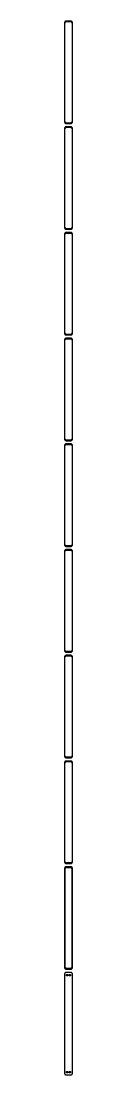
# Model space of a CAD drawing. Header units: metres. Extents: x -11 to 11, y 2798 to 5728.
import ezdxf

# ---------------------------------------------------------------- set-up
doc = ezdxf.new("R2010")
doc.units = ezdxf.units.M

msp = doc.modelspace()

# ---------------------------------------------------------------- linework, layer by layer
for p, q in [((-11.2106, 5724.13), (-11.25, 5723.5)), ((-11.25, 5723.5), (-11.25, 5448.5)), ((-11.0929, 5724.74), (-11.2106, 5724.13)), ((-10.8989, 5725.34), (-11.0929, 5724.74)), ((-10.6315, 5725.91), (-10.8989, 5725.34)), ((-10.2951, 5726.44), (-10.6315, 5725.91)), ((-9.89484, 5726.92), (-10.2951, 5726.44)), ((-9.43712, 5727.35), (-9.89484, 5726.92)), ((-9.75, 5723), (-9.71844, 5723.5)), ((-9.75, 5449), (-9.75, 5723)), ((-9.71844, 5723.5), (-9.62433, 5723.99)), ((-9.62433, 5723.99), (-9.4691, 5724.47)), ((-9.4691, 5724.47), (-9.25522, 5724.93)), ((-8.92912, 5727.72), (-9.43712, 5727.35)), ((-9.25522, 5724.93), (-8.98605, 5725.35)), ((-8.98605, 5725.35), (-8.66586, 5725.74)), ((-8.37889, 5728.02), (-8.92912, 5727.72)), ((-8.66586, 5725.74), (-8.29968, 5726.08)), ((-7.79507, 5728.26), (-8.37889, 5728.02)), ((-8.29968, 5726.08), (-7.8933, 5726.38)), ((-7.8933, 5726.38), (-7.45311, 5726.62)), ((-7.1869, 5728.41), (-7.79507, 5728.26)), ((-7.45311, 5726.62), (-6.98605, 5726.8)), ((-6.56395, 5728.49), (-7.1869, 5728.41)), ((-6.98605, 5726.8), (-6.49951, 5726.93)), ((6.56395, 5728.49), (-6.56395, 5728.49)), ((-6.49951, 5726.93), (-6.00116, 5726.99)), ((-6.00116, 5726.99), (6.00116, 5726.99)), ((6.00116, 5726.99), (6.49951, 5726.93)), ((6.49951, 5726.93), (6.98605, 5726.8)), ((7.1869, 5728.41), (6.56395, 5728.49)), ((6.98605, 5726.8), (7.45311, 5726.62)), ((7.79507, 5728.26), (7.1869, 5728.41)), ((7.45311, 5726.62), (7.8933, 5726.38)), ((8.37889, 5728.02), (7.79507, 5728.26)), ((7.8933, 5726.38), (8.29968, 5726.08)), ((8.29968, 5726.08), (8.66586, 5725.74)), ((8.92912, 5727.72), (8.37889, 5728.02)), ((8.66586, 5725.74), (8.98605, 5725.35)), ((9.43712, 5727.35), (8.92912, 5727.72)), ((8.98605, 5725.35), (9.25522, 5724.93)), ((9.25522, 5724.93), (9.4691, 5724.47)), ((9.89484, 5726.92), (9.43712, 5727.35)), ((9.4691, 5724.47), (9.62433, 5723.99)), ((9.62433, 5723.99), (9.71844, 5723.5)), ((9.71844, 5723.5), (9.75, 5723)), ((9.75, 5723), (9.75, 5449)), ((10.2951, 5726.44), (9.89484, 5726.92)), ((10.6315, 5725.91), (10.2951, 5726.44)), ((10.8989, 5725.34), (10.6315, 5725.91)), ((11.0929, 5724.74), (10.8989, 5725.34)), ((11.2106, 5724.13), (11.0929, 5724.74)), ((11.25, 5723.5), (11.2106, 5724.13)), ((11.25, 5448.5), (11.25, 5723.5)), ((-11.25, 5448.5), (-11.2106, 5447.87)), ((-11.2106, 5430.13), (-11.25, 5429.5)), ((-11.25, 5429.5), (-11.25, 5154.5)), ((-11.2106, 5447.87), (-11.0929, 5447.26)), ((-11.0929, 5430.74), (-11.2106, 5430.13)), ((-11.0929, 5447.26), (-10.8989, 5446.66)), ((-10.8989, 5431.34), (-11.0929, 5430.74)), ((-10.8989, 5446.66), (-10.6315, 5446.09)), ((-10.6315, 5431.91), (-10.8989, 5431.34)), ((-10.6315, 5446.09), (-10.2951, 5445.56)), ((-10.2951, 5432.44), (-10.6315, 5431.91)), ((-10.2951, 5445.56), (-9.89484, 5445.08)), ((-9.89484, 5432.92), (-10.2951, 5432.44)), ((-9.89484, 5445.08), (-9.43712, 5444.65)), ((-9.43712, 5433.35), (-9.89484, 5432.92)), ((-9.71844, 5448.5), (-9.75, 5449)), ((-9.75, 5429), (-9.71844, 5429.5)), ((-9.75, 5155), (-9.75, 5429)), ((-9.62433, 5448.01), (-9.71844, 5448.5)), ((-9.71844, 5429.5), (-9.62433, 5429.99)), ((-9.4691, 5447.53), (-9.62433, 5448.01)), ((-9.62433, 5429.99), (-9.4691, 5430.47)), ((-9.25522, 5447.07), (-9.4691, 5447.53)), ((-9.4691, 5430.47), (-9.25522, 5430.93)), ((-9.43712, 5444.65), (-8.92912, 5444.28)), ((-8.92912, 5433.72), (-9.43712, 5433.35)), ((-8.98605, 5446.65), (-9.25522, 5447.07)), ((-9.25522, 5430.93), (-8.98605, 5431.35)), ((-8.66586, 5446.26), (-8.98605, 5446.65)), ((-8.98605, 5431.35), (-8.66586, 5431.74)), ((-8.92912, 5444.28), (-8.37889, 5443.98)), ((-8.37889, 5434.02), (-8.92912, 5433.72)), ((-8.29968, 5445.92), (-8.66586, 5446.26)), ((-8.66586, 5431.74), (-8.29968, 5432.08)), ((-8.37889, 5443.98), (-7.79507, 5443.74)), ((-7.79507, 5434.26), (-8.37889, 5434.02)), ((-7.8933, 5445.62), (-8.29968, 5445.92)), ((-8.29968, 5432.08), (-7.8933, 5432.38)), ((-7.45311, 5445.38), (-7.8933, 5445.62)), ((-7.8933, 5432.38), (-7.45311, 5432.62)), ((-7.79507, 5443.74), (-7.1869, 5443.59)), ((-7.1869, 5434.41), (-7.79507, 5434.26)), ((-6.98605, 5445.2), (-7.45311, 5445.38)), ((-7.45311, 5432.62), (-6.98605, 5432.8)), ((-7.1869, 5443.59), (-6.56395, 5443.51)), ((-6.56395, 5434.49), (-7.1869, 5434.41)), ((-6.49951, 5445.07), (-6.98605, 5445.2)), ((-6.98605, 5432.8), (-6.49951, 5432.93)), ((-6.56395, 5443.51), (6.56395, 5443.51)), ((6.56395, 5434.49), (-6.56395, 5434.49)), ((-6.00116, 5445.01), (-6.49951, 5445.07)), ((-6.49951, 5432.93), (-6.00116, 5432.99)), ((6.00116, 5445.01), (-6.00116, 5445.01)), ((-6.00116, 5432.99), (6.00116, 5432.99)), ((6.49951, 5445.07), (6.00116, 5445.01)), ((6.00116, 5432.99), (6.49951, 5432.93)), ((6.98605, 5445.2), (6.49951, 5445.07)), ((6.49951, 5432.93), (6.98605, 5432.8)), ((6.56395, 5443.51), (7.1869, 5443.59)), ((7.1869, 5434.41), (6.56395, 5434.49)), ((7.45311, 5445.38), (6.98605, 5445.2)), ((6.98605, 5432.8), (7.45311, 5432.62)), ((7.1869, 5443.59), (7.79507, 5443.74)), ((7.79507, 5434.26), (7.1869, 5434.41)), ((7.8933, 5445.62), (7.45311, 5445.38)), ((7.45311, 5432.62), (7.8933, 5432.38)), ((7.79507, 5443.74), (8.37889, 5443.98)), ((8.37889, 5434.02), (7.79507, 5434.26)), ((8.29968, 5445.92), (7.8933, 5445.62)), ((7.8933, 5432.38), (8.29968, 5432.08)), ((8.66586, 5446.26), (8.29968, 5445.92)), ((8.29968, 5432.08), (8.66586, 5431.74)), ((8.37889, 5443.98), (8.92912, 5444.28)), ((8.92912, 5433.72), (8.37889, 5434.02)), ((8.98605, 5446.65), (8.66586, 5446.26)), ((8.66586, 5431.74), (8.98605, 5431.35)), ((8.92912, 5444.28), (9.43712, 5444.65)), ((9.43712, 5433.35), (8.92912, 5433.72)), ((9.25522, 5447.07), (8.98605, 5446.65)), ((8.98605, 5431.35), (9.25522, 5430.93)), ((9.4691, 5447.53), (9.25522, 5447.07)), ((9.25522, 5430.93), (9.4691, 5430.47)), ((9.43712, 5444.65), (9.89484, 5445.08)), ((9.89484, 5432.92), (9.43712, 5433.35)), ((9.62433, 5448.01), (9.4691, 5447.53)), ((9.4691, 5430.47), (9.62433, 5429.99)), ((9.71844, 5448.5), (9.62433, 5448.01)), ((9.62433, 5429.99), (9.71844, 5429.5)), ((9.75, 5449), (9.71844, 5448.5)), ((9.71844, 5429.5), (9.75, 5429)), ((9.75, 5429), (9.75, 5155)), ((9.89484, 5445.08), (10.2951, 5445.56)), ((10.2951, 5432.44), (9.89484, 5432.92)), ((10.2951, 5445.56), (10.6315, 5446.09)), ((10.6315, 5431.91), (10.2951, 5432.44)), ((10.6315, 5446.09), (10.8989, 5446.66)), ((10.8989, 5431.34), (10.6315, 5431.91)), ((10.8989, 5446.66), (11.0929, 5447.26)), ((11.0929, 5430.74), (10.8989, 5431.34)), ((11.0929, 5447.26), (11.2106, 5447.87)), ((11.2106, 5430.13), (11.0929, 5430.74)), ((11.2106, 5447.87), (11.25, 5448.5)), ((11.25, 5429.5), (11.2106, 5430.13)), ((11.25, 5154.5), (11.25, 5429.5)), ((-11.25, 5154.5), (-11.2106, 5153.87)), ((-11.2106, 5136.13), (-11.25, 5135.5)), ((-11.25, 5135.5), (-11.25, 4860.5)), ((-11.2106, 5153.87), (-11.0929, 5153.26)), ((-11.0929, 5136.74), (-11.2106, 5136.13)), ((-11.0929, 5153.26), (-10.8989, 5152.66)), ((-10.8989, 5137.34), (-11.0929, 5136.74)), ((-10.8989, 5152.66), (-10.6315, 5152.09)), ((-10.6315, 5137.91), (-10.8989, 5137.34)), ((-10.6315, 5152.09), (-10.2951, 5151.56)), ((-10.2951, 5138.44), (-10.6315, 5137.91)), ((-10.2951, 5151.56), (-9.89484, 5151.08)), ((-9.89484, 5138.92), (-10.2951, 5138.44)), ((-9.89484, 5151.08), (-9.43712, 5150.65)), ((-9.43712, 5139.35), (-9.89484, 5138.92)), ((-9.71844, 5154.5), (-9.75, 5155)), ((-9.75, 5135), (-9.71844, 5135.5)), ((-9.75, 4861), (-9.75, 5135)), ((-9.62433, 5154.01), (-9.71844, 5154.5)), ((-9.71844, 5135.5), (-9.62433, 5135.99)), ((-9.4691, 5153.53), (-9.62433, 5154.01)), ((-9.62433, 5135.99), (-9.4691, 5136.47)), ((-9.25522, 5153.07), (-9.4691, 5153.53)), ((-9.4691, 5136.47), (-9.25522, 5136.93)), ((-9.43712, 5150.65), (-8.92912, 5150.28)), ((-8.92912, 5139.72), (-9.43712, 5139.35)), ((-8.98605, 5152.65), (-9.25522, 5153.07)), ((-9.25522, 5136.93), (-8.98605, 5137.35)), ((-8.66586, 5152.26), (-8.98605, 5152.65)), ((-8.98605, 5137.35), (-8.66586, 5137.74)), ((-8.92912, 5150.28), (-8.37889, 5149.98)), ((-8.37889, 5140.02), (-8.92912, 5139.72)), ((-8.29968, 5151.92), (-8.66586, 5152.26)), ((-8.66586, 5137.74), (-8.29968, 5138.08)), ((-8.37889, 5149.98), (-7.79507, 5149.74)), ((-7.79507, 5140.26), (-8.37889, 5140.02)), ((-7.8933, 5151.62), (-8.29968, 5151.92)), ((-8.29968, 5138.08), (-7.8933, 5138.38)), ((-7.45311, 5151.38), (-7.8933, 5151.62)), ((-7.8933, 5138.38), (-7.45311, 5138.62)), ((-7.79507, 5149.74), (-7.1869, 5149.59)), ((-7.1869, 5140.41), (-7.79507, 5140.26)), ((-6.98605, 5151.2), (-7.45311, 5151.38)), ((-7.45311, 5138.62), (-6.98605, 5138.8)), ((-7.1869, 5149.59), (-6.56395, 5149.51)), ((-6.56395, 5140.49), (-7.1869, 5140.41)), ((-6.49951, 5151.07), (-6.98605, 5151.2)), ((-6.98605, 5138.8), (-6.49951, 5138.93)), ((-6.56395, 5149.51), (6.56395, 5149.51)), ((6.56395, 5140.49), (-6.56395, 5140.49)), ((-6.00116, 5151.01), (-6.49951, 5151.07)), ((-6.49951, 5138.93), (-6.00116, 5138.99)), ((6.00116, 5151.01), (-6.00116, 5151.01)), ((-6.00116, 5138.99), (6.00116, 5138.99)), ((6.49951, 5151.07), (6.00116, 5151.01)), ((6.00116, 5138.99), (6.49951, 5138.93)), ((6.98605, 5151.2), (6.49951, 5151.07)), ((6.49951, 5138.93), (6.98605, 5138.8)), ((6.56395, 5149.51), (7.1869, 5149.59)), ((7.1869, 5140.41), (6.56395, 5140.49)), ((7.45311, 5151.38), (6.98605, 5151.2)), ((6.98605, 5138.8), (7.45311, 5138.62)), ((7.1869, 5149.59), (7.79507, 5149.74)), ((7.79507, 5140.26), (7.1869, 5140.41)), ((7.8933, 5151.62), (7.45311, 5151.38)), ((7.45311, 5138.62), (7.8933, 5138.38)), ((7.79507, 5149.74), (8.37889, 5149.98)), ((8.37889, 5140.02), (7.79507, 5140.26)), ((8.29968, 5151.92), (7.8933, 5151.62)), ((7.8933, 5138.38), (8.29968, 5138.08)), ((8.66586, 5152.26), (8.29968, 5151.92)), ((8.29968, 5138.08), (8.66586, 5137.74)), ((8.37889, 5149.98), (8.92912, 5150.28)), ((8.92912, 5139.72), (8.37889, 5140.02)), ((8.98605, 5152.65), (8.66586, 5152.26)), ((8.66586, 5137.74), (8.98605, 5137.35)), ((8.92912, 5150.28), (9.43712, 5150.65)), ((9.43712, 5139.35), (8.92912, 5139.72)), ((9.25522, 5153.07), (8.98605, 5152.65)), ((8.98605, 5137.35), (9.25522, 5136.93)), ((9.4691, 5153.53), (9.25522, 5153.07)), ((9.25522, 5136.93), (9.4691, 5136.47)), ((9.43712, 5150.65), (9.89484, 5151.08)), ((9.89484, 5138.92), (9.43712, 5139.35)), ((9.62433, 5154.01), (9.4691, 5153.53)), ((9.4691, 5136.47), (9.62433, 5135.99)), ((9.71844, 5154.5), (9.62433, 5154.01)), ((9.62433, 5135.99), (9.71844, 5135.5)), ((9.75, 5155), (9.71844, 5154.5)), ((9.71844, 5135.5), (9.75, 5135)), ((9.75, 5135), (9.75, 4861)), ((9.89484, 5151.08), (10.2951, 5151.56)), ((10.2951, 5138.44), (9.89484, 5138.92)), ((10.2951, 5151.56), (10.6315, 5152.09)), ((10.6315, 5137.91), (10.2951, 5138.44)), ((10.6315, 5152.09), (10.8989, 5152.66)), ((10.8989, 5137.34), (10.6315, 5137.91)), ((10.8989, 5152.66), (11.0929, 5153.26)), ((11.0929, 5136.74), (10.8989, 5137.34)), ((11.0929, 5153.26), (11.2106, 5153.87)), ((11.2106, 5136.13), (11.0929, 5136.74)), ((11.2106, 5153.87), (11.25, 5154.5)), ((11.25, 5135.5), (11.2106, 5136.13)), ((11.25, 4860.5), (11.25, 5135.5)), ((-11.25, 4860.5), (-11.2106, 4859.87)), ((-11.2106, 4842.13), (-11.25, 4841.5)), ((-11.25, 4841.5), (-11.25, 4566.5)), ((-11.2106, 4859.87), (-11.0929, 4859.26)), ((-11.0929, 4842.74), (-11.2106, 4842.13)), ((-11.0929, 4859.26), (-10.8989, 4858.66)), ((-10.8989, 4843.34), (-11.0929, 4842.74)), ((-10.8989, 4858.66), (-10.6315, 4858.09)), ((-10.6315, 4843.91), (-10.8989, 4843.34)), ((-10.6315, 4858.09), (-10.2951, 4857.56)), ((-10.2951, 4844.44), (-10.6315, 4843.91)), ((-10.2951, 4857.56), (-9.89484, 4857.08)), ((-9.89484, 4844.92), (-10.2951, 4844.44)), ((-9.89484, 4857.08), (-9.43712, 4856.65)), ((-9.43712, 4845.35), (-9.89484, 4844.92)), ((-9.71844, 4860.5), (-9.75, 4861)), ((-9.75, 4841), (-9.71844, 4841.5)), ((-9.75, 4567), (-9.75, 4841)), ((-9.62433, 4860.01), (-9.71844, 4860.5)), ((-9.71844, 4841.5), (-9.62433, 4841.99)), ((-9.4691, 4859.53), (-9.62433, 4860.01)), ((-9.62433, 4841.99), (-9.4691, 4842.47)), ((-9.25522, 4859.07), (-9.4691, 4859.53)), ((-9.4691, 4842.47), (-9.25522, 4842.93)), ((-9.43712, 4856.65), (-8.92912, 4856.28)), ((-8.92912, 4845.72), (-9.43712, 4845.35)), ((-8.98605, 4858.65), (-9.25522, 4859.07)), ((-9.25522, 4842.93), (-8.98605, 4843.35)), ((-8.66586, 4858.26), (-8.98605, 4858.65)), ((-8.98605, 4843.35), (-8.66586, 4843.74)), ((-8.92912, 4856.28), (-8.37889, 4855.98)), ((-8.37889, 4846.02), (-8.92912, 4845.72)), ((-8.29968, 4857.92), (-8.66586, 4858.26)), ((-8.66586, 4843.74), (-8.29968, 4844.08)), ((-8.37889, 4855.98), (-7.79507, 4855.74)), ((-7.79507, 4846.26), (-8.37889, 4846.02)), ((-7.8933, 4857.62), (-8.29968, 4857.92)), ((-8.29968, 4844.08), (-7.8933, 4844.38)), ((-7.45311, 4857.38), (-7.8933, 4857.62)), ((-7.8933, 4844.38), (-7.45311, 4844.62)), ((-7.79507, 4855.74), (-7.1869, 4855.59)), ((-7.1869, 4846.41), (-7.79507, 4846.26)), ((-6.98605, 4857.2), (-7.45311, 4857.38)), ((-7.45311, 4844.62), (-6.98605, 4844.8)), ((-7.1869, 4855.59), (-6.56395, 4855.51)), ((-6.56395, 4846.49), (-7.1869, 4846.41)), ((-6.49951, 4857.07), (-6.98605, 4857.2)), ((-6.98605, 4844.8), (-6.49951, 4844.93)), ((-6.56395, 4855.51), (6.56395, 4855.51)), ((6.56395, 4846.49), (-6.56395, 4846.49)), ((-6.00116, 4857.01), (-6.49951, 4857.07)), ((-6.49951, 4844.93), (-6.00116, 4844.99)), ((6.00116, 4857.01), (-6.00116, 4857.01)), ((-6.00116, 4844.99), (6.00116, 4844.99)), ((6.49951, 4857.07), (6.00116, 4857.01)), ((6.00116, 4844.99), (6.49951, 4844.93)), ((6.98605, 4857.2), (6.49951, 4857.07)), ((6.49951, 4844.93), (6.98605, 4844.8)), ((6.56395, 4855.51), (7.1869, 4855.59)), ((7.1869, 4846.41), (6.56395, 4846.49)), ((7.45311, 4857.38), (6.98605, 4857.2)), ((6.98605, 4844.8), (7.45311, 4844.62)), ((7.1869, 4855.59), (7.79507, 4855.74)), ((7.79507, 4846.26), (7.1869, 4846.41)), ((7.8933, 4857.62), (7.45311, 4857.38)), ((7.45311, 4844.62), (7.8933, 4844.38)), ((7.79507, 4855.74), (8.37889, 4855.98)), ((8.37889, 4846.02), (7.79507, 4846.26)), ((8.29968, 4857.92), (7.8933, 4857.62)), ((7.8933, 4844.38), (8.29968, 4844.08)), ((8.66586, 4858.26), (8.29968, 4857.92)), ((8.29968, 4844.08), (8.66586, 4843.74)), ((8.37889, 4855.98), (8.92912, 4856.28)), ((8.92912, 4845.72), (8.37889, 4846.02)), ((8.98605, 4858.65), (8.66586, 4858.26)), ((8.66586, 4843.74), (8.98605, 4843.35)), ((8.92912, 4856.28), (9.43712, 4856.65)), ((9.43712, 4845.35), (8.92912, 4845.72)), ((9.25522, 4859.07), (8.98605, 4858.65)), ((8.98605, 4843.35), (9.25522, 4842.93)), ((9.4691, 4859.53), (9.25522, 4859.07)), ((9.25522, 4842.93), (9.4691, 4842.47)), ((9.43712, 4856.65), (9.89484, 4857.08)), ((9.89484, 4844.92), (9.43712, 4845.35)), ((9.62433, 4860.01), (9.4691, 4859.53)), ((9.4691, 4842.47), (9.62433, 4841.99)), ((9.71844, 4860.5), (9.62433, 4860.01)), ((9.62433, 4841.99), (9.71844, 4841.5)), ((9.75, 4861), (9.71844, 4860.5)), ((9.71844, 4841.5), (9.75, 4841)), ((9.75, 4841), (9.75, 4567)), ((9.89484, 4857.08), (10.2951, 4857.56)), ((10.2951, 4844.44), (9.89484, 4844.92)), ((10.2951, 4857.56), (10.6315, 4858.09)), ((10.6315, 4843.91), (10.2951, 4844.44)), ((10.6315, 4858.09), (10.8989, 4858.66)), ((10.8989, 4843.34), (10.6315, 4843.91)), ((10.8989, 4858.66), (11.0929, 4859.26)), ((11.0929, 4842.74), (10.8989, 4843.34)), ((11.0929, 4859.26), (11.2106, 4859.87)), ((11.2106, 4842.13), (11.0929, 4842.74)), ((11.2106, 4859.87), (11.25, 4860.5)), ((11.25, 4841.5), (11.2106, 4842.13)), ((11.25, 4566.5), (11.25, 4841.5)), ((-11.25, 4566.5), (-11.2106, 4565.87)), ((-11.2106, 4548.13), (-11.25, 4547.5)), ((-11.25, 4547.5), (-11.25, 4272.5)), ((-11.2106, 4565.87), (-11.0929, 4565.26)), ((-11.0929, 4548.74), (-11.2106, 4548.13)), ((-11.0929, 4565.26), (-10.8989, 4564.66)), ((-10.8989, 4549.34), (-11.0929, 4548.74)), ((-10.8989, 4564.66), (-10.6315, 4564.09)), ((-10.6315, 4549.91), (-10.8989, 4549.34)), ((-10.6315, 4564.09), (-10.2951, 4563.56)), ((-10.2951, 4550.44), (-10.6315, 4549.91)), ((-10.2951, 4563.56), (-9.89484, 4563.08)), ((-9.89484, 4550.92), (-10.2951, 4550.44)), ((-9.89484, 4563.08), (-9.43712, 4562.65)), ((-9.43712, 4551.35), (-9.89484, 4550.92)), ((-9.71844, 4566.5), (-9.75, 4567)), ((-9.75, 4547), (-9.71844, 4547.5)), ((-9.75, 4273), (-9.75, 4547)), ((-9.62433, 4566.01), (-9.71844, 4566.5)), ((-9.71844, 4547.5), (-9.62433, 4547.99)), ((-9.4691, 4565.53), (-9.62433, 4566.01)), ((-9.62433, 4547.99), (-9.4691, 4548.47)), ((-9.25522, 4565.07), (-9.4691, 4565.53)), ((-9.4691, 4548.47), (-9.25522, 4548.93)), ((-9.43712, 4562.65), (-8.92912, 4562.28)), ((-8.92912, 4551.72), (-9.43712, 4551.35)), ((-8.98605, 4564.65), (-9.25522, 4565.07)), ((-9.25522, 4548.93), (-8.98605, 4549.35)), ((-8.66586, 4564.26), (-8.98605, 4564.65)), ((-8.98605, 4549.35), (-8.66586, 4549.74)), ((-8.92912, 4562.28), (-8.37889, 4561.98)), ((-8.37889, 4552.02), (-8.92912, 4551.72)), ((-8.29968, 4563.92), (-8.66586, 4564.26)), ((-8.66586, 4549.74), (-8.29968, 4550.08)), ((-8.37889, 4561.98), (-7.79507, 4561.74)), ((-7.79507, 4552.26), (-8.37889, 4552.02)), ((-7.8933, 4563.62), (-8.29968, 4563.92)), ((-8.29968, 4550.08), (-7.8933, 4550.38)), ((-7.45311, 4563.38), (-7.8933, 4563.62)), ((-7.8933, 4550.38), (-7.45311, 4550.62)), ((-7.79507, 4561.74), (-7.1869, 4561.59)), ((-7.1869, 4552.41), (-7.79507, 4552.26)), ((-6.98605, 4563.2), (-7.45311, 4563.38)), ((-7.45311, 4550.62), (-6.98605, 4550.8)), ((-7.1869, 4561.59), (-6.56395, 4561.51)), ((-6.56395, 4552.49), (-7.1869, 4552.41)), ((-6.49951, 4563.07), (-6.98605, 4563.2)), ((-6.98605, 4550.8), (-6.49951, 4550.93)), ((-6.56395, 4561.51), (6.56395, 4561.51)), ((6.56395, 4552.49), (-6.56395, 4552.49)), ((-6.00116, 4563.01), (-6.49951, 4563.07)), ((-6.49951, 4550.93), (-6.00116, 4550.99)), ((6.00116, 4563.01), (-6.00116, 4563.01)), ((-6.00116, 4550.99), (6.00116, 4550.99)), ((6.49951, 4563.07), (6.00116, 4563.01)), ((6.00116, 4550.99), (6.49951, 4550.93)), ((6.98605, 4563.2), (6.49951, 4563.07)), ((6.49951, 4550.93), (6.98605, 4550.8)), ((6.56395, 4561.51), (7.1869, 4561.59)), ((7.1869, 4552.41), (6.56395, 4552.49)), ((7.45311, 4563.38), (6.98605, 4563.2)), ((6.98605, 4550.8), (7.45311, 4550.62)), ((7.1869, 4561.59), (7.79507, 4561.74)), ((7.79507, 4552.26), (7.1869, 4552.41)), ((7.8933, 4563.62), (7.45311, 4563.38)), ((7.45311, 4550.62), (7.8933, 4550.38)), ((7.79507, 4561.74), (8.37889, 4561.98)), ((8.37889, 4552.02), (7.79507, 4552.26)), ((8.29968, 4563.92), (7.8933, 4563.62)), ((7.8933, 4550.38), (8.29968, 4550.08)), ((8.66586, 4564.26), (8.29968, 4563.92)), ((8.29968, 4550.08), (8.66586, 4549.74)), ((8.37889, 4561.98), (8.92912, 4562.28)), ((8.92912, 4551.72), (8.37889, 4552.02)), ((8.98605, 4564.65), (8.66586, 4564.26)), ((8.66586, 4549.74), (8.98605, 4549.35)), ((8.92912, 4562.28), (9.43712, 4562.65)), ((9.43712, 4551.35), (8.92912, 4551.72)), ((9.25522, 4565.07), (8.98605, 4564.65)), ((8.98605, 4549.35), (9.25522, 4548.93)), ((9.4691, 4565.53), (9.25522, 4565.07)), ((9.25522, 4548.93), (9.4691, 4548.47)), ((9.43712, 4562.65), (9.89484, 4563.08)), ((9.89484, 4550.92), (9.43712, 4551.35)), ((9.62433, 4566.01), (9.4691, 4565.53)), ((9.4691, 4548.47), (9.62433, 4547.99)), ((9.71844, 4566.5), (9.62433, 4566.01)), ((9.62433, 4547.99), (9.71844, 4547.5)), ((9.75, 4567), (9.71844, 4566.5)), ((9.71844, 4547.5), (9.75, 4547)), ((9.75, 4547), (9.75, 4273)), ((9.89484, 4563.08), (10.2951, 4563.56)), ((10.2951, 4550.44), (9.89484, 4550.92)), ((10.2951, 4563.56), (10.6315, 4564.09)), ((10.6315, 4549.91), (10.2951, 4550.44)), ((10.6315, 4564.09), (10.8989, 4564.66)), ((10.8989, 4549.34), (10.6315, 4549.91)), ((10.8989, 4564.66), (11.0929, 4565.26)), ((11.0929, 4548.74), (10.8989, 4549.34)), ((11.0929, 4565.26), (11.2106, 4565.87)), ((11.2106, 4548.13), (11.0929, 4548.74)), ((11.2106, 4565.87), (11.25, 4566.5)), ((11.25, 4547.5), (11.2106, 4548.13)), ((11.25, 4272.5), (11.25, 4547.5)), ((-11.25, 4272.5), (-11.2106, 4271.87)), ((-11.2106, 4254.13), (-11.25, 4253.5)), ((-11.25, 4253.5), (-11.25, 3978.5)), ((-11.2106, 4271.87), (-11.0929, 4271.26)), ((-11.0929, 4254.74), (-11.2106, 4254.13)), ((-11.0929, 4271.26), (-10.8989, 4270.66)), ((-10.8989, 4255.34), (-11.0929, 4254.74)), ((-10.8989, 4270.66), (-10.6315, 4270.09)), ((-10.6315, 4255.91), (-10.8989, 4255.34)), ((-10.6315, 4270.09), (-10.2951, 4269.56)), ((-10.2951, 4256.44), (-10.6315, 4255.91)), ((-10.2951, 4269.56), (-9.89484, 4269.08)), ((-9.89484, 4256.92), (-10.2951, 4256.44)), ((-9.89484, 4269.08), (-9.43712, 4268.65)), ((-9.43712, 4257.35), (-9.89484, 4256.92)), ((-9.71844, 4272.5), (-9.75, 4273)), ((-9.75, 4253), (-9.71844, 4253.5)), ((-9.75, 3979), (-9.75, 4253)), ((-9.62433, 4272.01), (-9.71844, 4272.5)), ((-9.71844, 4253.5), (-9.62433, 4253.99)), ((-9.4691, 4271.53), (-9.62433, 4272.01)), ((-9.62433, 4253.99), (-9.4691, 4254.47)), ((-9.25522, 4271.07), (-9.4691, 4271.53)), ((-9.4691, 4254.47), (-9.25522, 4254.93)), ((-9.43712, 4268.65), (-8.92912, 4268.28)), ((-8.92912, 4257.72), (-9.43712, 4257.35)), ((-8.98605, 4270.65), (-9.25522, 4271.07)), ((-9.25522, 4254.93), (-8.98605, 4255.35)), ((-8.66586, 4270.26), (-8.98605, 4270.65)), ((-8.98605, 4255.35), (-8.66586, 4255.74)), ((-8.92912, 4268.28), (-8.37889, 4267.98)), ((-8.37889, 4258.02), (-8.92912, 4257.72)), ((-8.29968, 4269.92), (-8.66586, 4270.26)), ((-8.66586, 4255.74), (-8.29968, 4256.08)), ((-8.37889, 4267.98), (-7.79507, 4267.74)), ((-7.79507, 4258.26), (-8.37889, 4258.02)), ((-7.8933, 4269.62), (-8.29968, 4269.92)), ((-8.29968, 4256.08), (-7.8933, 4256.38)), ((-7.45311, 4269.38), (-7.8933, 4269.62)), ((-7.8933, 4256.38), (-7.45311, 4256.62)), ((-7.79507, 4267.74), (-7.1869, 4267.59)), ((-7.1869, 4258.41), (-7.79507, 4258.26)), ((-6.98605, 4269.2), (-7.45311, 4269.38)), ((-7.45311, 4256.62), (-6.98605, 4256.8)), ((-7.1869, 4267.59), (-6.56395, 4267.51)), ((-6.56395, 4258.49), (-7.1869, 4258.41)), ((-6.49951, 4269.07), (-6.98605, 4269.2)), ((-6.98605, 4256.8), (-6.49951, 4256.93)), ((-6.56395, 4267.51), (6.56395, 4267.51)), ((6.56395, 4258.49), (-6.56395, 4258.49)), ((-6.00116, 4269.01), (-6.49951, 4269.07)), ((-6.49951, 4256.93), (-6.00116, 4256.99)), ((6.00116, 4269.01), (-6.00116, 4269.01)), ((-6.00116, 4256.99), (6.00116, 4256.99)), ((6.49951, 4269.07), (6.00116, 4269.01)), ((6.00116, 4256.99), (6.49951, 4256.93)), ((6.98605, 4269.2), (6.49951, 4269.07)), ((6.49951, 4256.93), (6.98605, 4256.8)), ((6.56395, 4267.51), (7.1869, 4267.59)), ((7.1869, 4258.41), (6.56395, 4258.49)), ((7.45311, 4269.38), (6.98605, 4269.2)), ((6.98605, 4256.8), (7.45311, 4256.62)), ((7.1869, 4267.59), (7.79507, 4267.74)), ((7.79507, 4258.26), (7.1869, 4258.41)), ((7.8933, 4269.62), (7.45311, 4269.38)), ((7.45311, 4256.62), (7.8933, 4256.38)), ((7.79507, 4267.74), (8.37889, 4267.98)), ((8.37889, 4258.02), (7.79507, 4258.26)), ((8.29968, 4269.92), (7.8933, 4269.62)), ((7.8933, 4256.38), (8.29968, 4256.08)), ((8.66586, 4270.26), (8.29968, 4269.92)), ((8.29968, 4256.08), (8.66586, 4255.74)), ((8.37889, 4267.98), (8.92912, 4268.28)), ((8.92912, 4257.72), (8.37889, 4258.02)), ((8.98605, 4270.65), (8.66586, 4270.26)), ((8.66586, 4255.74), (8.98605, 4255.35)), ((8.92912, 4268.28), (9.43712, 4268.65)), ((9.43712, 4257.35), (8.92912, 4257.72)), ((9.25522, 4271.07), (8.98605, 4270.65)), ((8.98605, 4255.35), (9.25522, 4254.93)), ((9.4691, 4271.53), (9.25522, 4271.07)), ((9.25522, 4254.93), (9.4691, 4254.47)), ((9.43712, 4268.65), (9.89484, 4269.08)), ((9.89484, 4256.92), (9.43712, 4257.35)), ((9.62433, 4272.01), (9.4691, 4271.53)), ((9.4691, 4254.47), (9.62433, 4253.99)), ((9.71844, 4272.5), (9.62433, 4272.01)), ((9.62433, 4253.99), (9.71844, 4253.5)), ((9.75, 4273), (9.71844, 4272.5)), ((9.71844, 4253.5), (9.75, 4253)), ((9.75, 4253), (9.75, 3979)), ((9.89484, 4269.08), (10.2951, 4269.56)), ((10.2951, 4256.44), (9.89484, 4256.92)), ((10.2951, 4269.56), (10.6315, 4270.09)), ((10.6315, 4255.91), (10.2951, 4256.44)), ((10.6315, 4270.09), (10.8989, 4270.66)), ((10.8989, 4255.34), (10.6315, 4255.91)), ((10.8989, 4270.66), (11.0929, 4271.26)), ((11.0929, 4254.74), (10.8989, 4255.34)), ((11.0929, 4271.26), (11.2106, 4271.87)), ((11.2106, 4254.13), (11.0929, 4254.74)), ((11.2106, 4271.87), (11.25, 4272.5)), ((11.25, 4253.5), (11.2106, 4254.13)), ((11.25, 3978.5), (11.25, 4253.5)), ((-11.25, 3978.5), (-11.2106, 3977.87)), ((-11.2106, 3960.13), (-11.25, 3959.5)), ((-11.25, 3959.5), (-11.25, 3684.5)), ((-11.2106, 3977.87), (-11.0929, 3977.26)), ((-11.0929, 3960.74), (-11.2106, 3960.13)), ((-11.0929, 3977.26), (-10.8989, 3976.66)), ((-10.8989, 3961.34), (-11.0929, 3960.74)), ((-10.8989, 3976.66), (-10.6315, 3976.09)), ((-10.6315, 3961.91), (-10.8989, 3961.34)), ((-10.6315, 3976.09), (-10.2951, 3975.56)), ((-10.2951, 3962.44), (-10.6315, 3961.91)), ((-10.2951, 3975.56), (-9.89484, 3975.08)), ((-9.89484, 3962.92), (-10.2951, 3962.44)), ((-9.89484, 3975.08), (-9.43712, 3974.65)), ((-9.43712, 3963.35), (-9.89484, 3962.92)), ((-9.71844, 3978.5), (-9.75, 3979)), ((-9.75, 3959), (-9.71844, 3959.5)), ((-9.75, 3685), (-9.75, 3959)), ((-9.62433, 3978.01), (-9.71844, 3978.5)), ((-9.71844, 3959.5), (-9.62433, 3959.99)), ((-9.4691, 3977.53), (-9.62433, 3978.01)), ((-9.62433, 3959.99), (-9.4691, 3960.47)), ((-9.25522, 3977.07), (-9.4691, 3977.53)), ((-9.4691, 3960.47), (-9.25522, 3960.93)), ((-9.43712, 3974.65), (-8.92912, 3974.28)), ((-8.92912, 3963.72), (-9.43712, 3963.35)), ((-8.98605, 3976.65), (-9.25522, 3977.07)), ((-9.25522, 3960.93), (-8.98605, 3961.35)), ((-8.66586, 3976.26), (-8.98605, 3976.65)), ((-8.98605, 3961.35), (-8.66586, 3961.74)), ((-8.92912, 3974.28), (-8.37889, 3973.98)), ((-8.37889, 3964.02), (-8.92912, 3963.72)), ((-8.29968, 3975.92), (-8.66586, 3976.26)), ((-8.66586, 3961.74), (-8.29968, 3962.08)), ((-8.37889, 3973.98), (-7.79507, 3973.74)), ((-7.79507, 3964.26), (-8.37889, 3964.02)), ((-7.8933, 3975.62), (-8.29968, 3975.92)), ((-8.29968, 3962.08), (-7.8933, 3962.38)), ((-7.45311, 3975.38), (-7.8933, 3975.62)), ((-7.8933, 3962.38), (-7.45311, 3962.62)), ((-7.79507, 3973.74), (-7.1869, 3973.59)), ((-7.1869, 3964.41), (-7.79507, 3964.26)), ((-6.98605, 3975.2), (-7.45311, 3975.38)), ((-7.45311, 3962.62), (-6.98605, 3962.8)), ((-7.1869, 3973.59), (-6.56395, 3973.51)), ((-6.56395, 3964.49), (-7.1869, 3964.41)), ((-6.49951, 3975.07), (-6.98605, 3975.2)), ((-6.98605, 3962.8), (-6.49951, 3962.93)), ((-6.56395, 3973.51), (6.56395, 3973.51)), ((6.56395, 3964.49), (-6.56395, 3964.49)), ((-6.00116, 3975.01), (-6.49951, 3975.07)), ((-6.49951, 3962.93), (-6.00116, 3962.99)), ((6.00116, 3975.01), (-6.00116, 3975.01)), ((-6.00116, 3962.99), (6.00116, 3962.99)), ((6.49951, 3975.07), (6.00116, 3975.01)), ((6.00116, 3962.99), (6.49951, 3962.93)), ((6.98605, 3975.2), (6.49951, 3975.07)), ((6.49951, 3962.93), (6.98605, 3962.8)), ((6.56395, 3973.51), (7.1869, 3973.59)), ((7.1869, 3964.41), (6.56395, 3964.49)), ((7.45311, 3975.38), (6.98605, 3975.2)), ((6.98605, 3962.8), (7.45311, 3962.62)), ((7.1869, 3973.59), (7.79507, 3973.74)), ((7.79507, 3964.26), (7.1869, 3964.41)), ((7.8933, 3975.62), (7.45311, 3975.38)), ((7.45311, 3962.62), (7.8933, 3962.38)), ((7.79507, 3973.74), (8.37889, 3973.98)), ((8.37889, 3964.02), (7.79507, 3964.26)), ((8.29968, 3975.92), (7.8933, 3975.62)), ((7.8933, 3962.38), (8.29968, 3962.08)), ((8.66586, 3976.26), (8.29968, 3975.92)), ((8.29968, 3962.08), (8.66586, 3961.74)), ((8.37889, 3973.98), (8.92912, 3974.28)), ((8.92912, 3963.72), (8.37889, 3964.02)), ((8.98605, 3976.65), (8.66586, 3976.26)), ((8.66586, 3961.74), (8.98605, 3961.35)), ((8.92912, 3974.28), (9.43712, 3974.65)), ((9.43712, 3963.35), (8.92912, 3963.72)), ((9.25522, 3977.07), (8.98605, 3976.65)), ((8.98605, 3961.35), (9.25522, 3960.93)), ((9.4691, 3977.53), (9.25522, 3977.07)), ((9.25522, 3960.93), (9.4691, 3960.47)), ((9.43712, 3974.65), (9.89484, 3975.08)), ((9.89484, 3962.92), (9.43712, 3963.35)), ((9.62433, 3978.01), (9.4691, 3977.53)), ((9.4691, 3960.47), (9.62433, 3959.99)), ((9.71844, 3978.5), (9.62433, 3978.01)), ((9.62433, 3959.99), (9.71844, 3959.5)), ((9.75, 3979), (9.71844, 3978.5)), ((9.71844, 3959.5), (9.75, 3959)), ((9.75, 3959), (9.75, 3685)), ((9.89484, 3975.08), (10.2951, 3975.56)), ((10.2951, 3962.44), (9.89484, 3962.92)), ((10.2951, 3975.56), (10.6315, 3976.09)), ((10.6315, 3961.91), (10.2951, 3962.44)), ((10.6315, 3976.09), (10.8989, 3976.66)), ((10.8989, 3961.34), (10.6315, 3961.91)), ((10.8989, 3976.66), (11.0929, 3977.26)), ((11.0929, 3960.74), (10.8989, 3961.34)), ((11.0929, 3977.26), (11.2106, 3977.87)), ((11.2106, 3960.13), (11.0929, 3960.74)), ((11.2106, 3977.87), (11.25, 3978.5)), ((11.25, 3959.5), (11.2106, 3960.13)), ((11.25, 3684.5), (11.25, 3959.5)), ((-11.25, 3684.5), (-11.2106, 3683.87)), ((-11.2106, 3666.13), (-11.25, 3665.5)), ((-11.25, 3665.5), (-11.25, 3390.5)), ((-11.2106, 3683.87), (-11.0929, 3683.26)), ((-11.0929, 3666.74), (-11.2106, 3666.13)), ((-11.0929, 3683.26), (-10.8989, 3682.66)), ((-10.8989, 3667.34), (-11.0929, 3666.74)), ((-10.8989, 3682.66), (-10.6315, 3682.09)), ((-10.6315, 3667.91), (-10.8989, 3667.34)), ((-10.6315, 3682.09), (-10.2951, 3681.56)), ((-10.2951, 3668.44), (-10.6315, 3667.91)), ((-10.2951, 3681.56), (-9.89484, 3681.08)), ((-9.89484, 3668.92), (-10.2951, 3668.44)), ((-9.89484, 3681.08), (-9.43712, 3680.65)), ((-9.43712, 3669.35), (-9.89484, 3668.92)), ((-9.71844, 3684.5), (-9.75, 3685)), ((-9.75, 3665), (-9.71844, 3665.5)), ((-9.75, 3391), (-9.75, 3665)), ((-9.62433, 3684.01), (-9.71844, 3684.5)), ((-9.71844, 3665.5), (-9.62433, 3665.99)), ((-9.4691, 3683.53), (-9.62433, 3684.01)), ((-9.62433, 3665.99), (-9.4691, 3666.47)), ((-9.25522, 3683.07), (-9.4691, 3683.53)), ((-9.4691, 3666.47), (-9.25522, 3666.93)), ((-9.43712, 3680.65), (-8.92912, 3680.28)), ((-8.92912, 3669.72), (-9.43712, 3669.35)), ((-8.98605, 3682.65), (-9.25522, 3683.07)), ((-9.25522, 3666.93), (-8.98605, 3667.35)), ((-8.66586, 3682.26), (-8.98605, 3682.65)), ((-8.98605, 3667.35), (-8.66586, 3667.74)), ((-8.92912, 3680.28), (-8.37889, 3679.98)), ((-8.37889, 3670.02), (-8.92912, 3669.72)), ((-8.29968, 3681.92), (-8.66586, 3682.26)), ((-8.66586, 3667.74), (-8.29968, 3668.08)), ((-8.37889, 3679.98), (-7.79507, 3679.74)), ((-7.79507, 3670.26), (-8.37889, 3670.02)), ((-7.8933, 3681.62), (-8.29968, 3681.92)), ((-8.29968, 3668.08), (-7.8933, 3668.38)), ((-7.45311, 3681.38), (-7.8933, 3681.62)), ((-7.8933, 3668.38), (-7.45311, 3668.62)), ((-7.79507, 3679.74), (-7.1869, 3679.59)), ((-7.1869, 3670.41), (-7.79507, 3670.26)), ((-6.98605, 3681.2), (-7.45311, 3681.38)), ((-7.45311, 3668.62), (-6.98605, 3668.8)), ((-7.1869, 3679.59), (-6.56395, 3679.51)), ((-6.56395, 3670.49), (-7.1869, 3670.41)), ((-6.49951, 3681.07), (-6.98605, 3681.2)), ((-6.98605, 3668.8), (-6.49951, 3668.93)), ((-6.56395, 3679.51), (6.56395, 3679.51)), ((6.56395, 3670.49), (-6.56395, 3670.49)), ((-6.00116, 3681.01), (-6.49951, 3681.07)), ((-6.49951, 3668.93), (-6.00116, 3668.99)), ((6.00116, 3681.01), (-6.00116, 3681.01)), ((-6.00116, 3668.99), (6.00116, 3668.99)), ((6.49951, 3681.07), (6.00116, 3681.01)), ((6.00116, 3668.99), (6.49951, 3668.93)), ((6.98605, 3681.2), (6.49951, 3681.07)), ((6.49951, 3668.93), (6.98605, 3668.8)), ((6.56395, 3679.51), (7.1869, 3679.59)), ((7.1869, 3670.41), (6.56395, 3670.49)), ((7.45311, 3681.38), (6.98605, 3681.2)), ((6.98605, 3668.8), (7.45311, 3668.62)), ((7.1869, 3679.59), (7.79507, 3679.74)), ((7.79507, 3670.26), (7.1869, 3670.41)), ((7.8933, 3681.62), (7.45311, 3681.38)), ((7.45311, 3668.62), (7.8933, 3668.38)), ((7.79507, 3679.74), (8.37889, 3679.98)), ((8.37889, 3670.02), (7.79507, 3670.26)), ((8.29968, 3681.92), (7.8933, 3681.62)), ((7.8933, 3668.38), (8.29968, 3668.08)), ((8.66586, 3682.26), (8.29968, 3681.92)), ((8.29968, 3668.08), (8.66586, 3667.74)), ((8.37889, 3679.98), (8.92912, 3680.28)), ((8.92912, 3669.72), (8.37889, 3670.02)), ((8.98605, 3682.65), (8.66586, 3682.26)), ((8.66586, 3667.74), (8.98605, 3667.35)), ((8.92912, 3680.28), (9.43712, 3680.65)), ((9.43712, 3669.35), (8.92912, 3669.72)), ((9.25522, 3683.07), (8.98605, 3682.65)), ((8.98605, 3667.35), (9.25522, 3666.93)), ((9.4691, 3683.53), (9.25522, 3683.07)), ((9.25522, 3666.93), (9.4691, 3666.47)), ((9.43712, 3680.65), (9.89484, 3681.08)), ((9.89484, 3668.92), (9.43712, 3669.35)), ((9.62433, 3684.01), (9.4691, 3683.53)), ((9.4691, 3666.47), (9.62433, 3665.99)), ((9.71844, 3684.5), (9.62433, 3684.01)), ((9.62433, 3665.99), (9.71844, 3665.5)), ((9.75, 3685), (9.71844, 3684.5)), ((9.71844, 3665.5), (9.75, 3665)), ((9.75, 3665), (9.75, 3391)), ((9.89484, 3681.08), (10.2951, 3681.56)), ((10.2951, 3668.44), (9.89484, 3668.92)), ((10.2951, 3681.56), (10.6315, 3682.09)), ((10.6315, 3667.91), (10.2951, 3668.44)), ((10.6315, 3682.09), (10.8989, 3682.66)), ((10.8989, 3667.34), (10.6315, 3667.91)), ((10.8989, 3682.66), (11.0929, 3683.26)), ((11.0929, 3666.74), (10.8989, 3667.34)), ((11.0929, 3683.26), (11.2106, 3683.87)), ((11.2106, 3666.13), (11.0929, 3666.74)), ((11.2106, 3683.87), (11.25, 3684.5)), ((11.25, 3665.5), (11.2106, 3666.13)), ((11.25, 3390.5), (11.25, 3665.5)), ((-11.25, 3390.5), (-11.2106, 3389.87)), ((-11.2106, 3372.13), (-11.25, 3371.5)), ((-11.25, 3371.5), (-11.25, 3096.5)), ((-11.2106, 3389.87), (-11.0929, 3389.26)), ((-11.0929, 3372.74), (-11.2106, 3372.13)), ((-11.0929, 3389.26), (-10.8989, 3388.66)), ((-10.8989, 3373.34), (-11.0929, 3372.74)), ((-10.8989, 3388.66), (-10.6315, 3388.09)), ((-10.6315, 3373.91), (-10.8989, 3373.34)), ((-10.6315, 3388.09), (-10.2951, 3387.56)), ((-10.2951, 3374.44), (-10.6315, 3373.91)), ((-10.2951, 3387.56), (-9.89484, 3387.08)), ((-9.89484, 3374.92), (-10.2951, 3374.44)), ((-9.89484, 3387.08), (-9.43712, 3386.65)), ((-9.43712, 3375.35), (-9.89484, 3374.92)), ((-9.71844, 3390.5), (-9.75, 3391)), ((-9.62433, 3390.01), (-9.71844, 3390.5)), ((-9.4691, 3389.53), (-9.62433, 3390.01)), ((-9.25522, 3389.07), (-9.4691, 3389.53)), ((-9.43712, 3386.65), (-8.92912, 3386.28)), ((-8.92912, 3375.72), (-9.43712, 3375.35)), ((-8.98605, 3388.65), (-9.25522, 3389.07)), ((-8.66586, 3388.26), (-8.98605, 3388.65)), ((-8.92912, 3386.28), (-8.37889, 3385.98)), ((-8.37889, 3376.02), (-8.92912, 3375.72)), ((-8.86292, 3371), (-8.83836, 3371.39)), ((-8.86292, 3097), (-8.86292, 3371)), ((-8.83836, 3371.39), (-8.76512, 3371.77)), ((-8.76512, 3371.77), (-8.64432, 3372.15)), ((-8.29968, 3387.92), (-8.66586, 3388.26)), ((-8.64432, 3372.15), (-8.47786, 3372.5)), ((-8.47786, 3372.5), (-8.2684, 3372.83)), ((-8.37889, 3385.98), (-7.79507, 3385.74)), ((-7.79507, 3376.26), (-8.37889, 3376.02)), ((-7.8933, 3387.62), (-8.29968, 3387.92)), ((-8.2684, 3372.83), (-8.01921, 3373.13)), ((-8.01921, 3373.13), (-7.73424, 3373.4)), ((-7.45311, 3387.38), (-7.8933, 3387.62)), ((-7.79507, 3385.74), (-7.1869, 3385.59)), ((-7.1869, 3376.41), (-7.79507, 3376.26)), ((-7.73424, 3373.4), (-7.41798, 3373.63)), ((-6.98605, 3387.2), (-7.45311, 3387.38)), ((-7.41798, 3373.63), (-7.07541, 3373.82)), ((-7.1869, 3385.59), (-6.56395, 3385.51)), ((-6.56395, 3376.49), (-7.1869, 3376.41)), ((-7.07541, 3373.82), (-6.71194, 3373.96)), ((-6.49951, 3387.07), (-6.98605, 3387.2)), ((-6.71194, 3373.96), (-6.3333, 3374.06)), ((-6.56395, 3385.51), (6.56395, 3385.51)), ((6.56395, 3376.49), (-6.56395, 3376.49)), ((-6.00116, 3387.01), (-6.49951, 3387.07)), ((-6.3333, 3374.06), (-5.94545, 3374.11)), ((6.00116, 3387.01), (-6.00116, 3387.01)), ((-5.94545, 3374.11), (5.94545, 3374.11)), ((5.94545, 3374.11), (6.3333, 3374.06)), ((6.49951, 3387.07), (6.00116, 3387.01)), ((6.3333, 3374.06), (6.71194, 3373.96)), ((6.98605, 3387.2), (6.49951, 3387.07)), ((6.56395, 3385.51), (7.1869, 3385.59)), ((7.1869, 3376.41), (6.56395, 3376.49)), ((6.71194, 3373.96), (7.07541, 3373.82)), ((7.45311, 3387.38), (6.98605, 3387.2)), ((7.07541, 3373.82), (7.41798, 3373.63)), ((7.1869, 3385.59), (7.79507, 3385.74)), ((7.79507, 3376.26), (7.1869, 3376.41)), ((7.41798, 3373.63), (7.73424, 3373.4)), ((7.8933, 3387.62), (7.45311, 3387.38)), ((7.73424, 3373.4), (8.01921, 3373.13)), ((7.79507, 3385.74), (8.37889, 3385.98)), ((8.37889, 3376.02), (7.79507, 3376.26)), ((8.29968, 3387.92), (7.8933, 3387.62)), ((8.01921, 3373.13), (8.2684, 3372.83)), ((8.2684, 3372.83), (8.47786, 3372.5)), ((8.66586, 3388.26), (8.29968, 3387.92)), ((8.37889, 3385.98), (8.92912, 3386.28)), ((8.92912, 3375.72), (8.37889, 3376.02)), ((8.47786, 3372.5), (8.64432, 3372.15)), ((8.64432, 3372.15), (8.76512, 3371.77)), ((8.98605, 3388.65), (8.66586, 3388.26)), ((8.76512, 3371.77), (8.83836, 3371.39)), ((8.83836, 3371.39), (8.86292, 3371)), ((8.86292, 3371), (8.86292, 3097)), ((8.92912, 3386.28), (9.43712, 3386.65)), ((9.43712, 3375.35), (8.92912, 3375.72)), ((9.25522, 3389.07), (8.98605, 3388.65)), ((9.4691, 3389.53), (9.25522, 3389.07)), ((9.43712, 3386.65), (9.89484, 3387.08)), ((9.89484, 3374.92), (9.43712, 3375.35)), ((9.62433, 3390.01), (9.4691, 3389.53)), ((9.71844, 3390.5), (9.62433, 3390.01)), ((9.75, 3391), (9.71844, 3390.5)), ((9.89484, 3387.08), (10.2951, 3387.56)), ((10.2951, 3374.44), (9.89484, 3374.92)), ((10.2951, 3387.56), (10.6315, 3388.09)), ((10.6315, 3373.91), (10.2951, 3374.44)), ((10.6315, 3388.09), (10.8989, 3388.66)), ((10.8989, 3373.34), (10.6315, 3373.91)), ((10.8989, 3388.66), (11.0929, 3389.26)), ((11.0929, 3372.74), (10.8989, 3373.34)), ((11.0929, 3389.26), (11.2106, 3389.87)), ((11.2106, 3372.13), (11.0929, 3372.74)), ((11.2106, 3389.87), (11.25, 3390.5)), ((11.25, 3371.5), (11.2106, 3372.13)), ((11.25, 3096.5), (11.25, 3371.5)), ((-11.25, 3096.5), (-11.2106, 3095.87)), ((-11.2106, 3078.13), (-11.25, 3077.5)), ((-11.2106, 3095.87), (-11.0929, 3095.26)), ((-11.0929, 3078.74), (-11.2106, 3078.13)), ((-11.0929, 3095.26), (-10.8989, 3094.66)), ((-10.8989, 3079.34), (-11.0929, 3078.74)), ((-10.8989, 3094.66), (-10.6315, 3094.09)), ((-10.6315, 3079.91), (-10.8989, 3079.34)), ((-10.6315, 3094.09), (-10.2951, 3093.56)), ((-10.2951, 3080.44), (-10.6315, 3079.91)), ((-10.2951, 3093.56), (-9.89484, 3093.08)), ((-9.89484, 3080.92), (-10.2951, 3080.44)), ((-9.89484, 3093.08), (-9.43712, 3092.65)), ((-9.43712, 3081.35), (-9.89484, 3080.92)), ((-9.43712, 3092.65), (-8.92912, 3092.28)), ((-8.92912, 3081.72), (-9.43712, 3081.35)), ((-8.92912, 3092.28), (-8.37889, 3091.98)), ((-8.37889, 3082.02), (-8.92912, 3081.72)), ((-8.83836, 3096.61), (-8.86292, 3097)), ((-8.76512, 3096.23), (-8.83836, 3096.61)), ((-8.64432, 3095.85), (-8.76512, 3096.23)), ((-8.47786, 3095.5), (-8.64432, 3095.85)), ((-8.2684, 3095.17), (-8.47786, 3095.5)), ((-8.37889, 3091.98), (-7.79507, 3091.74)), ((-7.79507, 3082.26), (-8.37889, 3082.02)), ((-8.01921, 3094.87), (-8.2684, 3095.17)), ((-7.73424, 3094.6), (-8.01921, 3094.87)), ((-7.79507, 3091.74), (-7.1869, 3091.59)), ((-7.1869, 3082.41), (-7.79507, 3082.26)), ((-7.41798, 3094.37), (-7.73424, 3094.6)), ((-7.07541, 3094.18), (-7.41798, 3094.37)), ((-7.1869, 3091.59), (-6.56395, 3091.51)), ((-6.56395, 3082.49), (-7.1869, 3082.41)), ((-6.71194, 3094.04), (-7.07541, 3094.18)), ((-6.3333, 3093.94), (-6.71194, 3094.04)), ((-6.56395, 3091.51), (6.56395, 3091.51)), ((6.56395, 3082.49), (-6.56395, 3082.49)), ((-5.94545, 3093.89), (-6.3333, 3093.94)), ((5.94545, 3093.89), (-5.94545, 3093.89)), ((6.3333, 3093.94), (5.94545, 3093.89)), ((6.71194, 3094.04), (6.3333, 3093.94)), ((6.56395, 3091.51), (7.1869, 3091.59)), ((7.1869, 3082.41), (6.56395, 3082.49)), ((7.07541, 3094.18), (6.71194, 3094.04)), ((7.41798, 3094.37), (7.07541, 3094.18)), ((7.1869, 3091.59), (7.79507, 3091.74)), ((7.79507, 3082.26), (7.1869, 3082.41)), ((7.73424, 3094.6), (7.41798, 3094.37)), ((8.01921, 3094.87), (7.73424, 3094.6)), ((7.79507, 3091.74), (8.37889, 3091.98)), ((8.37889, 3082.02), (7.79507, 3082.26)), ((8.2684, 3095.17), (8.01921, 3094.87)), ((8.47786, 3095.5), (8.2684, 3095.17)), ((8.37889, 3091.98), (8.92912, 3092.28)), ((8.92912, 3081.72), (8.37889, 3082.02)), ((8.64432, 3095.85), (8.47786, 3095.5)), ((8.76512, 3096.23), (8.64432, 3095.85)), ((8.83836, 3096.61), (8.76512, 3096.23)), ((8.86292, 3097), (8.83836, 3096.61)), ((8.92912, 3092.28), (9.43712, 3092.65)), ((9.43712, 3081.35), (8.92912, 3081.72)), ((9.43712, 3092.65), (9.89484, 3093.08)), ((9.89484, 3080.92), (9.43712, 3081.35)), ((9.89484, 3093.08), (10.2951, 3093.56)), ((10.2951, 3080.44), (9.89484, 3080.92)), ((10.2951, 3093.56), (10.6315, 3094.09)), ((10.6315, 3079.91), (10.2951, 3080.44)), ((10.6315, 3094.09), (10.8989, 3094.66)), ((10.8989, 3079.34), (10.6315, 3079.91)), ((10.8989, 3094.66), (11.0929, 3095.26)), ((11.0929, 3078.74), (10.8989, 3079.34)), ((11.0929, 3095.26), (11.2106, 3095.87)), ((11.2106, 3078.13), (11.0929, 3078.74)), ((11.2106, 3095.87), (11.25, 3096.5)), ((11.25, 3077.5), (11.2106, 3078.13)), ((-11.25, 3077.5), (-11.25, 2802.5)), ((-5.88528, 3075), (-5.86845, 3075.27)), ((-5.86845, 3074.73), (-5.88528, 3075)), ((-5.86845, 3075.27), (-5.81821, 3075.53)), ((-5.81821, 3074.47), (-5.86845, 3074.73)), ((-5.81821, 3075.53), (-5.73534, 3075.79)), ((-5.73534, 3074.21), (-5.81821, 3074.47)), ((-5.73534, 3075.79), (-5.62117, 3076.03)), ((-5.62117, 3073.97), (-5.73534, 3074.21)), ((-5.62117, 3076.03), (-5.47748, 3076.26)), ((-5.47748, 3073.74), (-5.62117, 3073.97)), ((-5.47748, 3076.26), (-5.30655, 3076.46)), ((-5.30655, 3073.54), (-5.47748, 3073.74)), ((-5.30655, 3076.46), (-5.11108, 3076.65)), ((-5.11108, 3073.35), (-5.30655, 3073.54)), ((-5.11108, 3076.65), (-4.89413, 3076.8)), ((-4.89413, 3073.2), (-5.11108, 3073.35)), ((-4.89413, 3076.8), (-4.65915, 3076.93)), ((-4.65915, 3073.07), (-4.89413, 3073.2)), ((-4.65915, 3076.93), (-4.40984, 3077.03)), ((-4.40984, 3072.97), (-4.65915, 3073.07)), ((-4.40984, 3077.03), (-4.1501, 3077.1)), ((-4.1501, 3072.9), (-4.40984, 3072.97)), ((-4.1501, 3077.1), (-3.88406, 3077.13)), ((-3.88406, 3072.87), (-4.1501, 3072.9)), ((-3.88406, 3077.13), (-3.61592, 3077.13)), ((-3.61592, 3072.87), (-3.88406, 3072.87)), ((-3.61592, 3077.13), (-3.34988, 3077.1)), ((-3.34988, 3072.9), (-3.61592, 3072.87)), ((-3.34988, 3077.1), (-3.09015, 3077.03)), ((-3.09015, 3072.97), (-3.34988, 3072.9)), ((-3.09015, 3077.03), (-2.84084, 3076.93)), ((-2.84084, 3073.07), (-3.09015, 3072.97)), ((-2.84084, 3076.93), (-2.60585, 3076.8)), ((-2.60585, 3073.2), (-2.84084, 3073.07)), ((-2.60585, 3076.8), (-2.3889, 3076.65)), ((-2.3889, 3073.35), (-2.60585, 3073.2)), ((-2.3889, 3076.65), (-2.19344, 3076.46)), ((-2.19344, 3073.54), (-2.3889, 3073.35)), ((-2.19344, 3076.46), (-2.02251, 3076.26)), ((-2.02251, 3073.74), (-2.19344, 3073.54)), ((-2.02251, 3076.26), (-1.87881, 3076.03)), ((-1.87881, 3073.97), (-2.02251, 3073.74)), ((-1.87881, 3076.03), (-1.76465, 3075.79)), ((-1.76465, 3074.21), (-1.87881, 3073.97)), ((-1.76465, 3075.79), (-1.68178, 3075.53)), ((-1.68178, 3074.47), (-1.76465, 3074.21)), ((-1.68178, 3075.53), (-1.63153, 3075.27)), ((-1.63153, 3074.73), (-1.68178, 3074.47)), ((-1.63153, 3075.27), (-1.6147, 3075)), ((-1.6147, 3075), (-1.63153, 3074.73)), ((1.6147, 3075), (1.63153, 3075.27)), ((1.63153, 3074.73), (1.6147, 3075)), ((1.63153, 3075.27), (1.68178, 3075.53)), ((1.68178, 3074.47), (1.63153, 3074.73)), ((1.68178, 3075.53), (1.76465, 3075.79)), ((1.76465, 3074.21), (1.68178, 3074.47)), ((1.76465, 3075.79), (1.87881, 3076.03)), ((1.87881, 3073.97), (1.76465, 3074.21)), ((1.87881, 3076.03), (2.02251, 3076.26)), ((2.02251, 3073.74), (1.87881, 3073.97)), ((2.02251, 3076.26), (2.19344, 3076.46)), ((2.19344, 3073.54), (2.02251, 3073.74)), ((2.19344, 3076.46), (2.3889, 3076.65)), ((2.3889, 3073.35), (2.19344, 3073.54)), ((2.3889, 3076.65), (2.60585, 3076.8)), ((2.60585, 3073.2), (2.3889, 3073.35)), ((2.60585, 3076.8), (2.84084, 3076.93)), ((2.84084, 3073.07), (2.60585, 3073.2)), ((2.84084, 3076.93), (3.09015, 3077.03)), ((3.09015, 3072.97), (2.84084, 3073.07)), ((3.09015, 3077.03), (3.34988, 3077.1)), ((3.34988, 3072.9), (3.09015, 3072.97)), ((3.34988, 3077.1), (3.61592, 3077.13)), ((3.61592, 3072.87), (3.34988, 3072.9)), ((3.61592, 3077.13), (3.88406, 3077.13)), ((3.88406, 3072.87), (3.61592, 3072.87)), ((3.88406, 3077.13), (4.1501, 3077.1)), ((4.1501, 3072.9), (3.88406, 3072.87)), ((4.1501, 3077.1), (4.40984, 3077.03)), ((4.40984, 3072.97), (4.1501, 3072.9)), ((4.40984, 3077.03), (4.65915, 3076.93)), ((4.65915, 3073.07), (4.40984, 3072.97)), ((4.65915, 3076.93), (4.89413, 3076.8)), ((4.89413, 3073.2), (4.65915, 3073.07)), ((4.89413, 3076.8), (5.11108, 3076.65)), ((5.11108, 3073.35), (4.89413, 3073.2)), ((5.11108, 3076.65), (5.30655, 3076.46)), ((5.30655, 3073.54), (5.11108, 3073.35)), ((5.30655, 3076.46), (5.47748, 3076.26)), ((5.47748, 3073.74), (5.30655, 3073.54)), ((5.47748, 3076.26), (5.62117, 3076.03)), ((5.62117, 3073.97), (5.47748, 3073.74)), ((5.62117, 3076.03), (5.73534, 3075.79)), ((5.73534, 3074.21), (5.62117, 3073.97)), ((5.73534, 3075.79), (5.81821, 3075.53)), ((5.81821, 3074.47), (5.73534, 3074.21)), ((5.81821, 3075.53), (5.86845, 3075.27)), ((5.86845, 3074.73), (5.81821, 3074.47)), ((5.86845, 3075.27), (5.88528, 3075)), ((5.88528, 3075), (5.86845, 3074.73)), ((11.25, 2802.5), (11.25, 3077.5)), ((-11.25, 2802.5), (-11.2106, 2801.87)), ((-11.2106, 2801.87), (-11.0929, 2801.26)), ((-11.0929, 2801.26), (-10.8989, 2800.66)), ((-10.8989, 2800.66), (-10.6315, 2800.09)), ((-10.6315, 2800.09), (-10.2951, 2799.56)), ((-10.2951, 2799.56), (-9.89484, 2799.08)), ((-9.89484, 2799.08), (-9.43712, 2798.65)), ((-9.43712, 2798.65), (-8.92912, 2798.28)), ((-8.92912, 2798.28), (-8.37889, 2797.98)), ((-8.37889, 2797.98), (-7.79507, 2797.74)), ((-7.79507, 2797.74), (-7.1869, 2797.59)), ((-7.1869, 2797.59), (-6.56395, 2797.51)), ((-6.56395, 2797.51), (6.56395, 2797.51)), ((-5.88528, 2805), (-5.86845, 2805.27)), ((-5.86845, 2804.73), (-5.88528, 2805)), ((-5.86845, 2805.27), (-5.81821, 2805.53)), ((-5.81821, 2804.47), (-5.86845, 2804.73)), ((-5.81821, 2805.53), (-5.73534, 2805.79)), ((-5.73534, 2804.21), (-5.81821, 2804.47)), ((-5.73534, 2805.79), (-5.62117, 2806.03)), ((-5.62117, 2803.97), (-5.73534, 2804.21)), ((-5.62117, 2806.03), (-5.47748, 2806.26)), ((-5.47748, 2803.74), (-5.62117, 2803.97)), ((-5.47748, 2806.26), (-5.30655, 2806.46)), ((-5.30655, 2803.54), (-5.47748, 2803.74)), ((-5.30655, 2806.46), (-5.11108, 2806.65)), ((-5.11108, 2803.35), (-5.30655, 2803.54)), ((-5.11108, 2806.65), (-4.89413, 2806.8)), ((-4.89413, 2803.2), (-5.11108, 2803.35)), ((-4.89413, 2806.8), (-4.65915, 2806.93)), ((-4.65915, 2803.07), (-4.89413, 2803.2)), ((-4.65915, 2806.93), (-4.40984, 2807.03)), ((-4.40984, 2802.97), (-4.65915, 2803.07)), ((-4.40984, 2807.03), (-4.1501, 2807.1)), ((-4.1501, 2802.9), (-4.40984, 2802.97)), ((-4.1501, 2807.1), (-3.88406, 2807.13)), ((-3.88406, 2802.87), (-4.1501, 2802.9)), ((-3.88406, 2807.13), (-3.61592, 2807.13)), ((-3.61592, 2802.87), (-3.88406, 2802.87)), ((-3.61592, 2807.13), (-3.34988, 2807.1)), ((-3.34988, 2802.9), (-3.61592, 2802.87)), ((-3.34988, 2807.1), (-3.09015, 2807.03)), ((-3.09015, 2802.97), (-3.34988, 2802.9)), ((-3.09015, 2807.03), (-2.84084, 2806.93)), ((-2.84084, 2803.07), (-3.09015, 2802.97)), ((-2.84084, 2806.93), (-2.60585, 2806.8)), ((-2.60585, 2803.2), (-2.84084, 2803.07)), ((-2.60585, 2806.8), (-2.3889, 2806.65)), ((-2.3889, 2803.35), (-2.60585, 2803.2)), ((-2.3889, 2806.65), (-2.19344, 2806.46)), ((-2.19344, 2803.54), (-2.3889, 2803.35)), ((-2.19344, 2806.46), (-2.02251, 2806.26)), ((-2.02251, 2803.74), (-2.19344, 2803.54)), ((-2.02251, 2806.26), (-1.87881, 2806.03)), ((-1.87881, 2803.97), (-2.02251, 2803.74)), ((-1.87881, 2806.03), (-1.76465, 2805.79)), ((-1.76465, 2804.21), (-1.87881, 2803.97)), ((-1.76465, 2805.79), (-1.68178, 2805.53)), ((-1.68178, 2804.47), (-1.76465, 2804.21)), ((-1.68178, 2805.53), (-1.63153, 2805.27)), ((-1.63153, 2804.73), (-1.68178, 2804.47)), ((-1.63153, 2805.27), (-1.6147, 2805)), ((-1.6147, 2805), (-1.63153, 2804.73)), ((1.6147, 2805), (1.63153, 2805.27)), ((1.63153, 2804.73), (1.6147, 2805)), ((1.63153, 2805.27), (1.68178, 2805.53)), ((1.68178, 2804.47), (1.63153, 2804.73)), ((1.68178, 2805.53), (1.76465, 2805.79)), ((1.76465, 2804.21), (1.68178, 2804.47)), ((1.76465, 2805.79), (1.87881, 2806.03)), ((1.87881, 2803.97), (1.76465, 2804.21)), ((1.87881, 2806.03), (2.02251, 2806.26)), ((2.02251, 2803.74), (1.87881, 2803.97)), ((2.02251, 2806.26), (2.19344, 2806.46)), ((2.19344, 2803.54), (2.02251, 2803.74)), ((2.19344, 2806.46), (2.3889, 2806.65)), ((2.3889, 2803.35), (2.19344, 2803.54)), ((2.3889, 2806.65), (2.60585, 2806.8)), ((2.60585, 2803.2), (2.3889, 2803.35)), ((2.60585, 2806.8), (2.84084, 2806.93)), ((2.84084, 2803.07), (2.60585, 2803.2)), ((2.84084, 2806.93), (3.09015, 2807.03)), ((3.09015, 2802.97), (2.84084, 2803.07)), ((3.09015, 2807.03), (3.34988, 2807.1)), ((3.34988, 2802.9), (3.09015, 2802.97)), ((3.34988, 2807.1), (3.61592, 2807.13)), ((3.61592, 2802.87), (3.34988, 2802.9)), ((3.61592, 2807.13), (3.88406, 2807.13)), ((3.88406, 2802.87), (3.61592, 2802.87)), ((3.88406, 2807.13), (4.1501, 2807.1)), ((4.1501, 2802.9), (3.88406, 2802.87)), ((4.1501, 2807.1), (4.40984, 2807.03)), ((4.40984, 2802.97), (4.1501, 2802.9)), ((4.40984, 2807.03), (4.65915, 2806.93)), ((4.65915, 2803.07), (4.40984, 2802.97)), ((4.65915, 2806.93), (4.89413, 2806.8)), ((4.89413, 2803.2), (4.65915, 2803.07)), ((4.89413, 2806.8), (5.11108, 2806.65)), ((5.11108, 2803.35), (4.89413, 2803.2)), ((5.11108, 2806.65), (5.30655, 2806.46)), ((5.30655, 2803.54), (5.11108, 2803.35)), ((5.30655, 2806.46), (5.47748, 2806.26)), ((5.47748, 2803.74), (5.30655, 2803.54)), ((5.47748, 2806.26), (5.62117, 2806.03)), ((5.62117, 2803.97), (5.47748, 2803.74)), ((5.62117, 2806.03), (5.73534, 2805.79)), ((5.73534, 2804.21), (5.62117, 2803.97)), ((5.73534, 2805.79), (5.81821, 2805.53)), ((5.81821, 2804.47), (5.73534, 2804.21)), ((5.81821, 2805.53), (5.86845, 2805.27)), ((5.86845, 2804.73), (5.81821, 2804.47)), ((5.86845, 2805.27), (5.88528, 2805)), ((5.88528, 2805), (5.86845, 2804.73)), ((6.56395, 2797.51), (7.1869, 2797.59)), ((7.1869, 2797.59), (7.79507, 2797.74)), ((7.79507, 2797.74), (8.37889, 2797.98)), ((8.37889, 2797.98), (8.92912, 2798.28)), ((8.92912, 2798.28), (9.43712, 2798.65)), ((9.43712, 2798.65), (9.89484, 2799.08)), ((9.89484, 2799.08), (10.2951, 2799.56)), ((10.2951, 2799.56), (10.6315, 2800.09)), ((10.6315, 2800.09), (10.8989, 2800.66)), ((10.8989, 2800.66), (11.0929, 2801.26)), ((11.0929, 2801.26), (11.2106, 2801.87)), ((11.2106, 2801.87), (11.25, 2802.5))]:
    msp.add_line(p, q)

doc.saveas('drawing.dxf')
